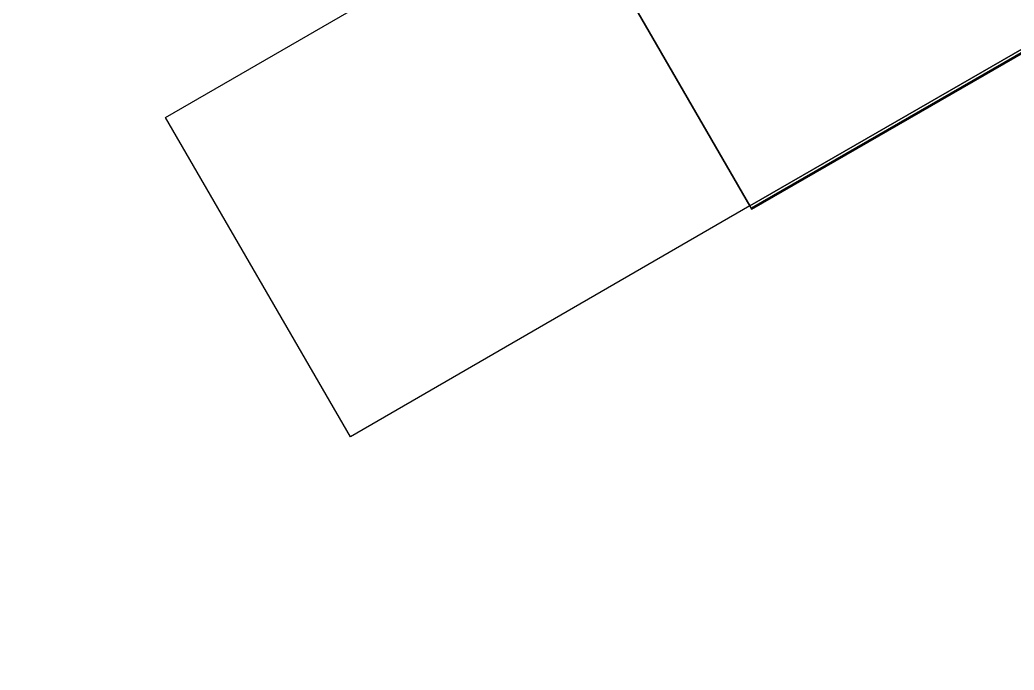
# Model space of a CAD drawing. Header units: inches. Extents: x 23 to 6400, y -2214 to 4412.
# Drawn here: x 701.1 to 765.7, y 111.4 to 153.7 of the extents above; entities that cross this region are included whole.
import ezdxf

# ---------------------------------------------------------------- set-up
doc = ezdxf.new("R2010")
doc.units = ezdxf.units.IN
doc.header["$LTSCALE"] = 96
doc.header["$MEASUREMENT"] = 0
doc.layers.add('A-FURN-EXIST', color=33, linetype='Continuous')

# ---------------------------------------------------------------- blocks, each defined once
blk = doc.blocks.new('A$C1C1D4BE0 (5)')
at = {"elevation": 27}
blk.add_lwpolyline([(351.7, 142.108), (372.475, 130.092), (387.495, 156.061), (366.72, 168.077)], close=True, dxfattribs=at)
at = {"invisible_edges": 15}
for points in [[(383.641, 177.452, 3.95), (383.477, 177.491, 3.95), (383.451, 177.535, 3.95)], [(383.653, 177.448, 5.2), (383.908, 177.448, 5.2), (384.276, 177.553, 5.2)], [(384.276, 177.553, 5.2), (383.828, 177.458, 5.2), (383.733, 177.458, 5.2)], [(384.111, 177.535, 3.95), (384.084, 177.491, 3.95), (383.92, 177.452, 3.95)], [(383.151, 176.312, 2.72), (383.151, 176.652, 1.499), (383.151, 176.142, 1.593)], [(383.214, 176.312, 2.72), (383.214, 176.142, 1.593), (383.214, 176.652, 1.499)], [(383.646, 176.93, 17.595), (383.646, 177.04, 16.758), (383.286, 177.075, 16.495)], [(383.638, 176.948, 16.732), (383.638, 176.834, 17.597), (383.286, 176.98, 16.483)], [(383.638, 176.457, 16.667), (383.286, 176.49, 16.418), (383.638, 176.343, 17.532)], [(383.641, 176.969, 3.95), (383.78, 176.845, 3.95), (383.477, 176.929, 3.95)], [(384.276, 176.868, 5.2), (383.908, 176.973, 5.2), (383.653, 176.973, 5.2)], [(383.733, 176.963, 5.2), (383.828, 176.963, 5.2), (384.276, 176.868, 5.2)], [(383.857, 176.865, 16.64), (383.894, 176.926, 16.648), (383.944, 176.926, 16.648)], [(383.944, 176.5, 16.592), (383.894, 176.5, 16.592), (383.857, 176.561, 16.6)], [(383.916, 176.93, 17.595), (384.276, 177.075, 16.495), (383.916, 177.04, 16.758)], [(384.085, 176.929, 3.95), (384.111, 176.886, 3.95), (383.92, 176.969, 3.95)], [(383.924, 176.834, 17.597), (383.924, 176.948, 16.732), (384.276, 176.98, 16.483)], [(383.924, 176.457, 16.667), (383.924, 176.343, 17.532), (384.276, 176.49, 16.418)], [(384.276, 176.49, 16.418), (383.924, 176.326, 17.659), (384.152, 169.038, 73.021)], [(384.282, 176.836, 16.636), (384.206, 176.926, 16.648), (384.256, 176.926, 16.648)], [(384.256, 176.5, 16.592), (384.206, 176.5, 16.592), (384.282, 176.589, 16.604)], [(384.338, 176.63, 1.464), (384.338, 176.142, 1.593), (384.338, 176.312, 2.72)], [(384.341, 176.608, 16.606), (384.442, 176.581, 16.603), (384.407, 176.546, 16.598)], [(384.407, 176.88, 16.642), (384.442, 176.845, 16.638), (384.398, 176.713, 16.62)], [(384.398, 176.713, 16.62), (384.475, 176.787, 16.63), (384.475, 176.638, 16.61)], [(384.401, 176.312, 2.72), (384.401, 176.142, 1.593), (384.401, 176.63, 1.464)], [(384.762, 176.457, 16.587), (384.642, 176.638, 16.61), (384.642, 176.787, 16.63)], [(384.762, 176.968, 16.654), (384.661, 177.004, 16.659), (384.681, 177.022, 16.661)], [(385.077, 177.032, 16.636), (385.077, 177.025, 16.621), (385.077, 176.977, 16.663)], [(385.078, 177.015, 16.66), (385.087, 177.005, 16.659), (385.077, 176.968, 16.654)], [(383.151, 176.154, 2.765), (383.151, 176.024, 1.593), (383.151, 175.783, 1.41)], [(383.151, 175.845, 2.198), (383.151, 176.042, 2.002), (383.151, 175.857, 2.484)], [(383.214, 175.783, 1.41), (383.214, 176.024, 1.593), (383.214, 176.154, 2.765)], [(383.263, 175.806, 3.261), (383.302, 175.845, 3.261), (383.302, 175.451, 3.261)], [(384.289, 175.806, 3.38), (383.302, 175.845, 3.38), (383.263, 175.806, 3.38)], [(383.646, 176.251, 17.506), (383.286, 176.396, 16.406), (383.646, 176.361, 16.669)], [(383.638, 176.326, 17.659), (383.286, 168.919, 73.922), (383.41, 168.956, 73.64)], [(383.41, 168.862, 73.628), (383.286, 168.825, 73.909), (383.646, 176.23, 17.66)], [(383.659, 176.25, 17.513), (383.659, 176.362, 16.661), (383.416, 176.192, 17.949)], [(383.57, 176.141, 17.619), (383.416, 176.331, 16.177), (383.624, 176.258, 16.728)], [(383.416, 167.794, 18.153), (383.416, 167.874, 18.153), (383.416, 176.134, 18.053)], [(383.416, 168.294, 18.153), (383.416, 168.374, 18.153), (383.416, 176.134, 18.053)], [(383.416, 168.794, 18.153), (383.416, 168.874, 18.153), (383.416, 176.134, 18.053)], [(383.416, 169.294, 18.153), (383.416, 169.374, 18.153), (383.416, 176.134, 18.053)], [(383.416, 169.794, 18.153), (383.416, 169.874, 18.153), (383.416, 176.134, 18.053)], [(383.416, 170.294, 18.153), (383.416, 170.374, 18.153), (383.416, 176.134, 18.053)], [(383.416, 170.794, 18.153), (383.416, 170.874, 18.153), (383.416, 176.134, 18.053)], [(383.416, 171.294, 18.153), (383.416, 171.374, 18.153), (383.416, 176.134, 18.053)], [(383.416, 171.794, 18.153), (383.416, 171.874, 18.153), (383.416, 176.134, 18.053)], [(383.416, 172.294, 18.153), (383.416, 172.374, 18.153), (383.416, 176.134, 18.053)], [(383.416, 172.794, 18.153), (383.416, 172.874, 18.153), (383.416, 176.134, 18.053)], [(383.416, 173.294, 18.153), (383.416, 173.374, 18.153), (383.416, 176.134, 18.053)], [(383.416, 173.794, 18.153), (383.416, 173.874, 18.153), (383.416, 176.134, 18.053)], [(383.416, 174.294, 18.153), (383.416, 174.374, 18.153), (383.416, 176.134, 18.053)], [(383.416, 174.794, 18.153), (383.416, 174.874, 18.153), (383.416, 176.134, 18.053)], [(383.416, 175.294, 18.153), (383.416, 175.374, 18.153), (383.416, 176.134, 18.053)], [(383.416, 175.874, 18.153), (383.416, 176.134, 18.053), (383.416, 175.794, 18.153)], [(383.703, 176.223, 17.717), (384.035, 168.944, 73.008), (383.434, 168.865, 73.603)], [(428.992, 176.387, 16.471), (429.426, 176.424, 16.189), (383.851, 176.387, 16.471)], [(383.851, 176.225, 17.704), (429.426, 176.192, 17.949), (428.992, 176.225, 17.704)], [(384.276, 176.396, 16.406), (384.152, 168.944, 73.008), (383.916, 176.23, 17.66)], [(384.276, 176.396, 16.406), (383.916, 176.251, 17.506), (383.916, 176.361, 16.669)], [(383.921, 176.371, 16.592), (383.921, 176.241, 17.583), (428.921, 176.371, 16.592)], [(428.921, 176.241, 17.583), (428.921, 176.371, 16.592), (383.921, 176.241, 17.583)], [(428.914, 176.127, 17.728), (429.426, 176.099, 17.937), (383.929, 176.127, 17.728)], [(429.426, 176.331, 16.177), (428.905, 176.297, 16.431), (383.938, 176.297, 16.431)], [(428.854, 176.27, 16.64), (383.992, 176.154, 17.522), (383.989, 176.27, 16.64)], [(428.854, 176.27, 16.64), (428.851, 176.154, 17.522), (383.992, 176.154, 17.522)], [(384.289, 175.806, 3.261), (384.25, 175.451, 3.261), (384.25, 175.845, 3.261)], [(384.338, 176.154, 2.765), (384.338, 176.024, 1.593), (384.338, 175.783, 1.41)], [(384.401, 175.783, 1.41), (384.401, 176.024, 1.593), (384.401, 176.154, 2.765)], [(384.401, 175.857, 2.484), (384.401, 176.042, 2.002), (384.401, 175.845, 2.198)], [(384.681, 176.403, 16.579), (384.661, 176.421, 16.582), (384.762, 176.457, 16.587)], [(385.077, 176.457, 16.587), (385.087, 176.42, 16.582), (385.078, 176.41, 16.58)], [(385.077, 176.43, 16.532), (385.077, 176.413, 16.545), (385.077, 176.457, 16.587)], [(383.302, 174.27, 3.261), (383.263, 174.31, 3.261), (383.302, 175.136, 3.261)], [(384.25, 175.136, 3.261), (384.289, 174.31, 3.261), (384.25, 174.27, 3.261)], [(383.263, 174.31, 3.38), (384.25, 174.27, 3.38), (384.289, 174.31, 3.38)], [(382.327, 170.063, 72.937), (382.327, 170.052, 72.909), (382.327, 169.794, 73.249)], [(382.39, 169.794, 73.304), (382.39, 170.052, 72.909), (382.39, 170.063, 72.937)], [(382.39, 170.049, 72.909), (382.39, 169.953, 72.963), (382.39, 170.06, 72.937)], [(382.39, 170.06, 72.937), (382.39, 169.918, 73.253), (382.39, 169.875, 73.579)], [(382.327, 169.883, 74.309), (382.327, 169.716, 73.541), (382.327, 169.206, 74.107)], [(382.327, 169.227, 74.185), (382.327, 169.673, 74.47), (382.327, 169.883, 74.309)], [(382.327, 169.717, 72.653), (382.327, 169.703, 72.647), (382.327, 169.794, 73.249)], [(382.327, 168.993, 74.05), (382.327, 169.659, 73.327), (382.327, 167.275, 72.425)], [(382.39, 169.906, 73.282), (382.39, 169.836, 73.4), (382.39, 169.869, 73.55)], [(382.39, 169.673, 74.47), (382.39, 169.173, 74.185), (382.39, 169.883, 74.309)], [(382.39, 169.159, 74.134), (382.39, 169.744, 73.493), (382.39, 169.883, 74.309)], [(382.39, 169.877, 74.325), (382.39, 169.81, 74.043), (382.39, 169.776, 74.2)], [(382.39, 169.877, 74.325), (382.39, 169.785, 74.263), (382.39, 169.867, 74.328)], [(382.39, 169.794, 73.304), (382.39, 169.703, 72.647), (382.39, 169.717, 72.653)], [(382.39, 169.697, 72.647), (382.39, 169.708, 72.78), (382.39, 169.716, 72.653)], [(382.39, 169.02, 74.097), (382.39, 167.831, 72.425), (382.39, 169.706, 73.354)], [(382.39, 169.41, 73.988), (382.39, 169.376, 74.014), (382.39, 169.466, 74.096)], [(382.39, 169.425, 74.408), (382.39, 169.321, 74.32), (382.39, 169.391, 74.433)], [(383.828, 169.41, 73.986), (384.276, 169.504, 73.999), (383.733, 169.41, 73.986)], [(384.681, 169.419, 74.412), (384.661, 169.401, 74.41), (384.762, 169.365, 74.405)], [(385.077, 169.365, 74.405), (385.087, 169.402, 74.41), (385.078, 169.412, 74.412)], [(382.327, 168.993, 74.05), (382.327, 167.275, 72.425), (382.327, 168.149, 74.27)], [(382.39, 168.923, 74.263), (382.39, 168.697, 74.342), (382.39, 169.194, 74.299)], [(382.39, 168.923, 74.263), (382.39, 169.194, 74.299), (382.39, 169.065, 74.229)], [(382.39, 169.02, 74.097), (382.39, 168.149, 74.27), (382.39, 167.831, 72.425)], [(382.39, 169.002, 72.565), (384.093, 168.952, 72.946), (393.077, 168.947, 72.98)], [(382.39, 169.002, 72.565), (393.077, 168.947, 72.98), (401.952, 168.947, 72.98)], [(382.39, 169.002, 72.565), (401.952, 168.947, 72.98), (410.827, 168.947, 72.98)], [(382.39, 169.002, 72.565), (383.42, 168.869, 73.578), (383.997, 168.939, 73.042)], [(382.39, 169.002, 72.565), (382.39, 168.914, 72.543), (382.39, 168.903, 72.551)], [(393.077, 168.931, 73.104), (383.517, 168.847, 73.745), (382.39, 168.784, 74.223)], [(393.077, 168.931, 73.104), (382.39, 168.784, 74.223), (401.952, 168.931, 73.104)], [(393.077, 168.848, 72.967), (384.093, 168.864, 72.851), (382.39, 168.903, 72.551)], [(393.077, 168.848, 72.967), (382.39, 168.903, 72.551), (401.952, 168.848, 72.967)], [(383.914, 168.84, 73.029), (383.379, 168.779, 73.494), (382.39, 168.903, 72.551)], [(393.077, 168.832, 73.091), (401.952, 168.832, 73.091), (382.39, 168.672, 74.308)], [(393.077, 168.832, 73.091), (382.39, 168.672, 74.308), (383.558, 168.738, 73.803)], [(410.827, 168.832, 73.091), (382.39, 168.672, 74.308), (401.952, 168.832, 73.091)], [(382.39, 168.697, 74.342), (382.39, 168.795, 74.25), (382.39, 168.672, 74.308)], [(383.536, 168.858, 73.661), (384.035, 168.935, 73.076), (384.276, 168.825, 73.909)], [(384.142, 168.928, 73.125), (383.552, 168.851, 73.709), (393.046, 168.932, 73.096)], [(393.046, 168.833, 73.083), (383.624, 168.747, 73.737), (384.183, 168.82, 73.183)], [(384.276, 168.825, 73.909), (383.828, 168.919, 73.922), (383.733, 168.919, 73.922)], [(383.857, 169.261, 74.392), (383.944, 169.323, 74.4), (383.894, 169.323, 74.4)], [(383.857, 168.958, 74.352), (383.894, 168.896, 74.344), (383.944, 168.896, 74.344)], [(384.282, 169.233, 74.388), (384.256, 169.323, 74.4), (384.206, 169.323, 74.4)], [(384.282, 168.986, 74.355), (384.206, 168.896, 74.344), (384.256, 168.896, 74.344)], [(384.442, 169.242, 74.389), (384.407, 169.277, 74.394), (384.341, 169.214, 74.385)], [(384.442, 168.977, 74.354), (384.341, 169.005, 74.358), (384.407, 168.942, 74.35)], [(384.475, 169.184, 74.382), (384.398, 169.11, 74.372), (384.475, 169.035, 74.362)], [(384.762, 169.365, 74.405), (384.642, 169.184, 74.382), (384.642, 169.035, 74.362)], [(384.762, 168.854, 74.338), (384.661, 168.818, 74.333), (384.681, 168.8, 74.331)], [(385.078, 168.807, 74.332), (385.087, 168.817, 74.333), (385.077, 168.854, 74.338)], [(401.952, 168.931, 73.104), (430.39, 168.784, 74.223), (410.827, 168.931, 73.104)], [(430.39, 168.903, 72.551), (410.827, 168.848, 72.967), (401.952, 168.848, 72.967)], [(382.39, 166.087, 74.098), (382.39, 165.4, 73.356), (382.39, 167.831, 72.425)], [(382.39, 166.087, 74.098), (382.39, 167.831, 72.425), (382.39, 166.959, 74.27)], [(382.327, 166.721, 72.474), (382.327, 166.114, 74.05), (382.327, 166.959, 74.27)], [(383.416, 167.294, 18.153), (383.416, 167.374, 18.153), (383.416, 159.034, 18.053)], [(383.416, 166.794, 18.153), (383.416, 166.874, 18.153), (383.416, 159.034, 18.053)], [(382.327, 166.721, 72.474), (382.327, 165.447, 73.328), (382.327, 166.114, 74.05)], [(382.385, 166.436, 74.308), (382.385, 166.312, 74.25), (382.385, 166.41, 74.342)], [(393.072, 166.275, 73.091), (383.553, 166.369, 73.803), (382.385, 166.436, 74.308)], [(393.072, 166.275, 73.091), (382.385, 166.436, 74.308), (401.947, 166.275, 73.091)], [(382.385, 166.204, 72.551), (383.374, 166.328, 73.494), (383.909, 166.267, 73.029)], [(393.072, 166.176, 73.104), (401.947, 166.176, 73.104), (382.385, 166.323, 74.223)], [(393.072, 166.176, 73.104), (382.385, 166.323, 74.223), (383.512, 166.261, 73.745)], [(410.822, 166.176, 73.104), (382.385, 166.323, 74.223), (401.947, 166.176, 73.104)], [(382.385, 166.204, 72.551), (384.088, 166.244, 72.851), (393.072, 166.259, 72.967)], [(382.385, 166.204, 72.551), (393.072, 166.259, 72.967), (401.947, 166.259, 72.967)], [(382.385, 166.204, 72.551), (401.947, 166.259, 72.967), (410.822, 166.259, 72.967)], [(383.992, 166.168, 73.042), (383.415, 166.239, 73.578), (382.385, 166.105, 72.565)], [(382.385, 166.114, 72.553), (382.385, 166.105, 72.565), (382.385, 166.204, 72.551)], [(382.385, 166.042, 74.229), (382.385, 165.913, 74.299), (382.385, 166.185, 74.263)], [(382.385, 166.185, 74.263), (382.385, 165.913, 74.299), (382.385, 165.716, 74.433)], [(393.072, 166.16, 72.98), (384.088, 166.155, 72.946), (382.385, 166.105, 72.565)], [(393.072, 166.16, 72.98), (382.385, 166.105, 72.565), (401.947, 166.16, 72.98)], [(383.286, 166.282, 73.909), (383.41, 166.244, 73.617), (383.971, 162.23, 43.128)], [(383.41, 166.15, 73.629), (383.286, 166.188, 73.922), (383.638, 158.781, 17.659)], [(383.416, 166.294, 18.153), (383.416, 166.374, 18.153), (383.416, 159.034, 18.053)], [(383.971, 162.23, 43.128), (383.434, 166.24, 73.592), (384.035, 166.162, 72.997)], [(384.276, 166.282, 73.909), (384.035, 166.171, 73.064), (383.536, 166.248, 73.65)], [(393.041, 166.175, 73.096), (383.547, 166.256, 73.709), (384.137, 166.179, 73.125)], [(384.178, 166.287, 73.183), (383.619, 166.36, 73.737), (393.041, 166.274, 73.083)], [(383.828, 166.188, 73.922), (384.276, 166.282, 73.909), (383.733, 166.188, 73.922)], [(383.959, 162.13, 43.094), (384.025, 166.072, 73.043), (383.828, 166.188, 73.922)], [(383.857, 166.149, 74.352), (383.944, 166.211, 74.344), (383.894, 166.211, 74.344)], [(384.161, 166.167, 73.031), (384.276, 166.282, 73.909), (384.146, 162.224, 43.082)], [(384.276, 166.188, 73.922), (384.161, 166.072, 73.043), (384.146, 162.13, 43.094)], [(384.282, 166.121, 74.355), (384.256, 166.211, 74.344), (384.206, 166.211, 74.344)], [(384.442, 166.13, 74.354), (384.407, 166.165, 74.35), (384.341, 166.102, 74.358)], [(384.762, 166.253, 74.338), (384.642, 166.072, 74.362), (384.642, 165.923, 74.382)], [(384.681, 166.307, 74.331), (384.661, 166.289, 74.333), (384.762, 166.253, 74.338)], [(385.077, 166.253, 74.338), (385.087, 166.29, 74.333), (385.078, 166.3, 74.332)], [(401.947, 166.275, 73.091), (430.385, 166.436, 74.308), (410.822, 166.275, 73.091)], [(430.385, 166.105, 72.565), (410.822, 166.16, 72.98), (401.947, 166.16, 72.98)], [(382.327, 165.901, 74.108), (382.327, 165.39, 73.542), (382.327, 165.224, 74.31)], [(382.327, 165.435, 74.471), (382.327, 165.88, 74.186), (382.327, 165.224, 74.31)], [(382.385, 165.716, 74.433), (382.385, 165.787, 74.32), (382.385, 165.682, 74.408)], [(382.385, 165.641, 74.096), (382.385, 165.731, 74.014), (382.385, 165.697, 73.988)], [(382.39, 165.224, 74.31), (382.39, 165.363, 73.495), (382.39, 165.948, 74.135)], [(382.39, 165.934, 74.186), (382.39, 165.435, 74.471), (382.39, 165.224, 74.31)], [(383.416, 165.794, 18.153), (383.416, 165.874, 18.153), (383.416, 159.034, 18.053)], [(384.276, 165.603, 73.999), (383.828, 165.697, 73.986), (383.733, 165.697, 73.986)], [(383.857, 165.846, 74.392), (383.894, 165.784, 74.4), (383.944, 165.784, 74.4)], [(384.282, 165.874, 74.388), (384.206, 165.784, 74.4), (384.256, 165.784, 74.4)], [(384.442, 165.865, 74.389), (384.341, 165.893, 74.385), (384.407, 165.83, 74.394)], [(384.475, 166.072, 74.362), (384.398, 165.998, 74.372), (384.475, 165.923, 74.382)], [(384.762, 165.742, 74.405), (384.661, 165.706, 74.41), (384.681, 165.688, 74.412)], [(385.078, 165.695, 74.412), (385.087, 165.705, 74.41), (385.077, 165.742, 74.405)], [(382.327, 165.39, 73.271), (382.327, 165.403, 72.648), (382.327, 165.389, 72.654)], [(382.327, 165.312, 73.25), (382.327, 165.055, 72.911), (382.327, 165.043, 72.938)], [(382.385, 165.392, 72.653), (382.385, 165.399, 72.78), (382.385, 165.41, 72.647)], [(382.385, 165.23, 74.325), (382.385, 165.331, 74.2), (382.385, 165.297, 74.043)], [(382.385, 165.23, 74.325), (382.385, 165.24, 74.328), (382.385, 165.323, 74.263)], [(382.385, 165.272, 73.4), (382.385, 165.202, 73.282), (382.385, 165.239, 73.55)], [(382.385, 165.233, 73.579), (382.385, 165.19, 73.253), (382.385, 165.047, 72.937)], [(382.385, 165.047, 72.937), (382.385, 165.154, 72.963), (382.385, 165.059, 72.909)], [(382.39, 165.389, 72.654), (382.39, 165.403, 72.648), (382.39, 165.312, 73.305)], [(382.39, 165.043, 72.938), (382.39, 165.055, 72.911), (382.39, 165.312, 73.305)], [(383.416, 165.294, 18.153), (383.416, 165.374, 18.153), (383.416, 159.034, 18.053)], [(383.416, 164.794, 18.153), (383.416, 164.874, 18.153), (383.416, 159.034, 18.053)], [(383.416, 164.294, 18.153), (383.416, 164.374, 18.153), (383.416, 159.034, 18.053)], [(383.416, 163.794, 18.153), (383.416, 163.874, 18.153), (383.416, 159.034, 18.053)], [(383.416, 163.294, 18.153), (383.416, 163.374, 18.153), (383.416, 159.034, 18.053)], [(383.416, 162.794, 18.153), (383.416, 162.874, 18.153), (383.416, 159.034, 18.053)], [(383.416, 162.294, 18.153), (383.416, 162.374, 18.153), (383.416, 159.034, 18.053)], [(383.959, 162.224, 43.082), (383.625, 158.867, 17.583), (383.286, 158.712, 16.406)], [(383.416, 161.794, 18.153), (383.416, 161.874, 18.153), (383.416, 159.034, 18.053)], [(384.133, 162.123, 43.048), (383.924, 158.781, 17.659), (384.276, 158.618, 16.418)], [(384.276, 158.712, 16.406), (383.937, 158.867, 17.583), (384.133, 162.218, 43.035)], [(383.416, 161.294, 18.153), (383.416, 161.374, 18.153), (383.416, 159.034, 18.053)], [(383.416, 160.794, 18.153), (383.416, 160.874, 18.153), (383.416, 159.034, 18.053)], [(383.416, 160.294, 18.153), (383.416, 160.374, 18.153), (383.416, 159.034, 18.053)], [(383.416, 159.794, 18.153), (383.416, 159.874, 18.153), (383.416, 159.034, 18.053)], [(383.416, 159.294, 18.153), (383.416, 159.374, 18.153), (383.416, 159.034, 18.053)], [(383.646, 158.857, 17.506), (383.646, 158.746, 16.669), (383.286, 158.712, 16.406)], [(383.638, 158.65, 16.667), (383.638, 158.764, 17.532), (383.286, 158.618, 16.418)], [(383.624, 158.849, 16.728), (383.416, 158.776, 16.177), (383.57, 158.966, 17.619)], [(383.659, 158.745, 16.661), (383.659, 158.858, 17.513), (383.416, 158.915, 17.949)], [(428.992, 158.883, 17.704), (429.426, 158.915, 17.949), (383.851, 158.883, 17.704)], [(428.992, 158.72, 16.471), (383.851, 158.72, 16.471), (429.426, 158.683, 16.189)], [(383.857, 158.546, 16.6), (383.894, 158.608, 16.592), (383.944, 158.608, 16.592)], [(383.916, 158.746, 16.669), (383.916, 158.857, 17.506), (384.276, 158.712, 16.406)], [(383.921, 158.867, 17.583), (383.921, 158.736, 16.592), (428.921, 158.867, 17.583)], [(428.921, 158.736, 16.592), (428.921, 158.867, 17.583), (383.921, 158.736, 16.592)], [(383.924, 158.764, 17.532), (383.924, 158.65, 16.667), (384.276, 158.618, 16.418)], [(429.426, 159.008, 17.937), (428.914, 158.981, 17.728), (383.929, 158.981, 17.728)], [(383.938, 158.81, 16.431), (428.905, 158.81, 16.431), (429.426, 158.776, 16.177)], [(383.992, 158.954, 17.522), (428.854, 158.837, 16.64), (383.989, 158.837, 16.64)], [(383.992, 158.954, 17.522), (428.851, 158.954, 17.522), (428.854, 158.837, 16.64)], [(384.282, 158.518, 16.604), (384.206, 158.608, 16.592), (384.256, 158.608, 16.592)], [(384.407, 158.562, 16.598), (384.442, 158.527, 16.603), (384.398, 158.395, 16.62)], [(384.398, 158.395, 16.62), (384.475, 158.469, 16.61), (384.475, 158.32, 16.63)], [(384.762, 158.139, 16.654), (384.642, 158.32, 16.63), (384.642, 158.469, 16.61)], [(384.762, 158.65, 16.587), (384.661, 158.686, 16.582), (384.681, 158.704, 16.579)], [(385.078, 158.697, 16.58), (385.087, 158.687, 16.582), (385.077, 158.65, 16.587)], [(385.087, 158.65, 16.587), (385.087, 158.695, 16.545), (385.087, 158.678, 16.532)], [(385.087, 158.65, 16.587), (385.087, 158.678, 16.532), (385.087, 158.082, 16.621)], [(383.638, 158.16, 16.732), (383.286, 158.127, 16.483), (383.638, 158.273, 17.597)], [(383.646, 158.177, 17.595), (383.286, 158.033, 16.495), (383.646, 158.067, 16.758)], [(383.641, 158.139, 3.95), (383.477, 158.178, 3.95), (383.451, 158.222, 3.95)], [(383.653, 158.134, 5.2), (383.908, 158.134, 5.2), (384.276, 158.239, 5.2)], [(383.733, 158.144, 5.2), (384.276, 158.239, 5.2), (383.828, 158.144, 5.2)], [(383.944, 158.181, 16.648), (383.894, 158.181, 16.648), (383.857, 158.243, 16.64)], [(383.916, 158.177, 17.595), (383.916, 158.067, 16.758), (384.276, 158.033, 16.495)], [(384.111, 158.222, 3.95), (384.084, 158.178, 3.95), (383.92, 158.139, 3.95)], [(383.924, 158.16, 16.732), (383.924, 158.273, 17.597), (384.276, 158.127, 16.483)], [(384.256, 158.181, 16.648), (384.206, 158.181, 16.648), (384.282, 158.271, 16.636)], [(384.341, 158.29, 16.634), (384.442, 158.262, 16.638), (384.407, 158.227, 16.642)], [(384.681, 158.085, 16.661), (384.661, 158.103, 16.659), (384.762, 158.139, 16.654)], [(385.077, 158.139, 16.654), (385.087, 158.102, 16.659), (385.078, 158.092, 16.66)], [(385.087, 158.082, 16.621), (385.087, 158.075, 16.636), (385.087, 158.13, 16.663)], [(383.151, 156.999, 2.72), (383.151, 157.339, 1.499), (383.151, 156.829, 1.593)], [(383.214, 156.999, 2.72), (383.214, 156.829, 1.593), (383.214, 157.339, 1.499)], [(383.641, 157.655, 3.95), (383.78, 157.532, 3.95), (383.477, 157.616, 3.95)], [(384.276, 157.554, 5.2), (383.908, 157.659, 5.2), (383.653, 157.659, 5.2)], [(383.733, 157.649, 5.2), (383.828, 157.649, 5.2), (384.276, 157.554, 5.2)], [(384.085, 157.616, 3.95), (384.111, 157.572, 3.95), (383.92, 157.655, 3.95)], [(384.338, 157.317, 1.464), (384.338, 156.829, 1.593), (384.338, 156.999, 2.72)], [(384.401, 156.999, 2.72), (384.401, 156.829, 1.593), (384.401, 157.317, 1.464)], [(383.151, 156.841, 2.765), (383.151, 156.711, 1.593), (383.151, 156.47, 1.41)], [(383.151, 156.532, 2.198), (383.151, 156.728, 2.002), (383.151, 156.544, 2.484)], [(383.214, 156.47, 1.41), (383.214, 156.711, 1.593), (383.214, 156.841, 2.765)], [(384.289, 156.492, 3.38), (383.302, 156.532, 3.38), (383.263, 156.492, 3.38)], [(383.263, 156.492, 3.261), (383.302, 156.532, 3.261), (383.302, 156.138, 3.261)], [(384.289, 156.492, 3.261), (384.25, 156.138, 3.261), (384.25, 156.532, 3.261)], [(384.338, 156.841, 2.765), (384.338, 156.711, 1.593), (384.338, 156.47, 1.41)], [(384.401, 156.47, 1.41), (384.401, 156.711, 1.593), (384.401, 156.841, 2.765)], [(384.401, 156.544, 2.484), (384.401, 156.728, 2.002), (384.401, 156.532, 2.198)], [(383.302, 154.957, 3.261), (383.263, 154.996, 3.261), (383.302, 155.822, 3.261)], [(384.25, 155.822, 3.261), (384.289, 154.996, 3.261), (384.25, 154.957, 3.261)], [(383.263, 154.996, 3.38), (384.25, 154.957, 3.38), (384.289, 154.996, 3.38)]]:
    blk.add_3dface(points, dxfattribs=at)
at = {"color": 0, "flags": 1}
for tag, p, height, rotation in [('CAPPN', (246.566, 175.112, 27.25), 0.001, 180), ('CAPMG', (246.566, 175.112, 27.25), 0.001, 180), ('CAPMC', (246.566, 175.112, 27.25), 0.001, 180), ('CAPQT', (246.566, 175.112, 27.25), 0.001, 180), ('CAPDH', (246.566, 175.112, 27.25), 0.001, 180), ('CAPGC', (246.566, 175.112, 27.25), 0.001, 180), ('CAPPN', (345.797, 144.907, 28.25), 0.001, 239.73323), ('CAPMG', (345.797, 144.907, 28.25), 0.001, 239.73323), ('CAPMC', (345.797, 144.907, 28.25), 0.001, 239.73323), ('CAPDH', (345.797, 144.907, 28.25), 0.001, 239.73323), ('CAPGC', (345.797, 144.907, 28.25), 0.001, 239.73323), ('CAPQT', (345.797, 144.907, 28.25), 0.001, 239.73323), ('CAPPN', (246.566, 103.112, 27.25), 0.001, 180), ('CAPMG', (246.566, 103.112, 27.25), 0.001, 180), ('CAPMC', (246.566, 103.112, 27.25), 0.001, 180), ('CAPQT', (246.566, 103.112, 27.25), 0.001, 180), ('CAPDH', (246.566, 103.112, 27.25), 0.001, 180), ('CAPGC', (246.566, 103.112, 27.25), 0.001, 180), ('CAPTG', (272.889, 103.264), 2.5, 180), ('CAPPN', (272.889, 103.264), 0.001, 180), ('CAPMG', (272.889, 103.264), 0.001, 180), ('CAPMC', (272.889, 103.264), 0.001, 180), ('CAPQT', (272.889, 103.264), 0.001, 180), ('CAPDH', (272.889, 103.264), 0.001, 180), ('CAPGC', (272.889, 103.264), 0.001, 180), ('CAPPN', (246.566, 95.647, -27.25), 0.001, 270), ('CAPMG', (246.566, 95.647, -27.25), 0.001, 270), ('CAPMC', (246.566, 95.647, -27.25), 0.001, 270), ('CAPQT', (246.566, 95.647, -27.25), 0.001, 270), ('CAPDH', (246.566, 95.647, -27.25), 0.001, 270), ('CAPGC', (246.566, 95.647, -27.25), 0.001, 270), ('CAPPN', (351.907, 58.005, 28.25), 0.001, 120), ('CAPMG', (351.907, 58.005, 28.25), 0.001, 120), ('CAPMC', (351.907, 58.005, 28.25), 0.001, 120), ('CAPQT', (351.907, 58.005, 28.25), 0.001, 120), ('CAPDH', (351.907, 58.005, 28.25), 0.001, 120), ('CAPGC', (351.907, 58.005, 28.25), 0.001, 120), ('CAPPN', (364.149, 37.203), 0.001, 120.80365), ('CAPMG', (364.149, 37.203), 0.001, 120.80365), ('CAPMC', (364.149, 37.203), 0.001, 120.80365), ('CAPQT', (364.149, 37.203), 0.001, 120.80365), ('CAPDH', (364.149, 37.203), 0.001, 120.80365), ('CAPGC', (364.149, 37.203), 0.001, 120.80365), ('CAPPN', (358.55, 33.971), 0.001, 119.19635), ('CAPMG', (358.55, 33.971), 0.001, 119.19635), ('CAPMC', (358.55, 33.971), 0.001, 119.19635), ('CAPDH', (358.55, 33.971), 0.001, 119.19635), ('CAPGC', (358.55, 33.971), 0.001, 119.19635), ('CAPQT', (358.55, 33.971), 0.001, 119.19635)]:
    blk.add_attdef(tag, p, '', height=height, rotation=rotation, dxfattribs=at)
for tag, p, height in [('CAPTG', (249.083, 96.112), 2.5), ('CAPTG', (273.083, 96.112, 28.25), 2.5), ('CAPPN', (249.083, 96.112), 0.001), ('CAPMG', (249.083, 96.112), 0.001), ('CAPMC', (249.083, 96.112), 0.001), ('CAPQT', (249.083, 96.112), 0.001), ('CAPDH', (249.083, 96.112), 0.001), ('CAPGC', (249.083, 96.112), 0.001), ('CAPPN', (273.083, 96.112, 28.25), 0.001), ('CAPMG', (273.083, 96.112, 28.25), 0.001), ('CAPMC', (273.083, 96.112, 28.25), 0.001), ('CAPQT', (273.083, 96.112, 28.25), 0.001), ('CAPDH', (273.083, 96.112, 28.25), 0.001), ('CAPGC', (273.083, 96.112, 28.25), 0.001)]:
    blk.add_attdef(tag, p, '', height=height, dxfattribs=at)
at = {"color": 0}
mesh = blk.add_polyface(dxfattribs=at)
corners = [(372.692, 70.005, 28), (372.629, 69.968, 28.177), (372.629, 69.968, 27.073), (372.692, 70.005, 27.25), (372.476, 69.88, 27), (372.476, 69.88, 28.25), (357.962, 95.882, 28), (358.846, 93.986, 28), (358.846, 93.986, 27.25), (357.962, 95.882, 27.25), (357.421, 97.902, 28), (357.421, 97.902, 27.25), (357.239, 99.986, 27.25), (357.239, 99.986, 28), (357.421, 102.07, 27.25), (357.421, 102.07, 28), (357.962, 104.09, 27.25), (357.962, 104.09, 28), (358.846, 105.986, 27.25), (358.846, 105.986, 28), (372.628, 130.004, 28.177), (372.628, 130.004, 27.073), (372.475, 130.092, 27), (372.475, 130.092, 28.25), (372.692, 129.967, 28), (372.692, 129.967, 27.25), (352.232, 141.78, 28), (352.295, 141.743, 28.177), (352.295, 141.743, 27.073), (352.232, 141.78, 27.25), (352.448, 141.655, 27), (352.448, 141.655, 28.25), (328.612, 100.507, 28), (328.748, 101.012, 28), (328.748, 101.012, 27.25), (328.612, 100.507, 27.25), (328.567, 99.986, 28), (328.567, 99.986, 27.25), (328.612, 99.465, 27.25), (328.612, 99.465, 28), (328.748, 98.96, 27.25), (328.748, 98.96, 28), (328.969, 98.486, 27.25), (328.969, 98.486, 28), (328.969, 101.486, 28), (328.969, 101.486, 27.25), (352.296, 58.229, 28.177), (352.296, 58.229, 27.073), (352.449, 58.317, 27), (352.449, 58.317, 28.25), (352.232, 58.192, 28), (352.232, 58.192, 27.25), (328.64, 99.986, 27.073), (328.684, 99.478, 27.073), (328.816, 98.985, 27.073), (329.032, 98.523, 27.073), (328.684, 100.494, 27.073), (328.816, 100.987, 27.073), (329.032, 101.45, 27.073), (357.166, 99.986, 27.073), (357.349, 102.083, 27.073), (357.894, 104.115, 27.073), (358.783, 106.023, 27.073), (357.894, 95.857, 27.073), (357.349, 97.89, 27.073), (358.783, 93.95, 27.073), (328.817, 99.986, 27), (328.858, 99.509, 27), (328.983, 99.046, 27), (329.185, 98.611, 27), (328.858, 100.464, 27), (328.983, 100.927, 27), (329.185, 101.361, 27), (357.728, 104.176, 27), (357.175, 102.113, 27), (358.63, 106.111, 27), (356.989, 99.986, 27), (357.175, 97.859, 27), (357.728, 95.796, 27), (358.63, 93.861, 27), (328.816, 100.987, 28.177), (329.032, 101.45, 28.177), (328.684, 100.494, 28.177), (328.64, 99.986, 28.177), (328.684, 99.478, 28.177), (328.816, 98.985, 28.177), (329.032, 98.523, 28.177), (357.349, 102.083, 28.177), (357.894, 104.115, 28.177), (357.166, 99.986, 28.177), (358.783, 106.023, 28.177), (357.894, 95.857, 28.177), (357.349, 97.89, 28.177), (358.783, 93.95, 28.177), (328.858, 99.509, 28.25), (328.817, 99.986, 28.25), (328.983, 99.046, 28.25), (329.185, 98.611, 28.25), (328.983, 100.927, 28.25), (329.185, 101.361, 28.25), (328.858, 100.464, 28.25), (357.728, 104.176, 28.25), (357.175, 102.113, 28.25), (358.63, 106.111, 28.25), (356.989, 99.986, 28.25), (357.728, 95.796, 28.25), (357.175, 97.859, 28.25), (358.63, 93.861, 28.25)]
mesh.append_faces([[corners[k] for k in face] for face in [(6, 7, 8, 9), (10, 6, 9, 11), (10, 11, 12, 13), (13, 12, 14, 15), (15, 14, 16, 17), (17, 16, 18, 19), (0, 3, 8, 7), (18, 25, 24, 19), (32, 33, 34, 35), (36, 32, 35, 37), (36, 37, 38, 39), (39, 38, 40, 41), (41, 40, 42, 43), (33, 44, 45, 34), (42, 51, 50, 43), (26, 29, 45, 44), (38, 37, 52, 53), (40, 38, 53, 54), (42, 40, 54, 55), (37, 35, 56, 52), (35, 34, 57, 56), (34, 45, 58, 57), (42, 55, 47, 51), (14, 12, 59, 60), (16, 14, 60, 61), (18, 16, 61, 62), (11, 9, 63, 64), (9, 8, 65, 63), (11, 64, 59, 12), (2, 65, 8, 3), (18, 62, 21, 25), (28, 58, 45, 29), (53, 52, 66, 67), (54, 53, 67, 68), (55, 54, 68, 69), (52, 56, 70, 66), (56, 57, 71, 70), (57, 58, 72, 71), (55, 69, 48, 47), (73, 61, 60, 74), (61, 73, 75, 62), (60, 59, 76, 74), (77, 64, 63, 78), (78, 63, 65, 79), (64, 77, 76, 59), (4, 79, 65, 2), (62, 75, 22, 21), (30, 72, 58, 28), (80, 81, 44, 33), (82, 80, 33, 32), (83, 82, 32, 36), (84, 83, 36, 39), (85, 84, 39, 41), (86, 85, 41, 43), (46, 86, 43, 50), (87, 15, 17, 88), (89, 13, 15, 87), (88, 17, 19, 90), (91, 6, 10, 92), (91, 93, 7, 6), (92, 10, 13, 89), (7, 93, 1, 0), (20, 90, 19, 24), (44, 81, 27, 26), (94, 95, 83, 84), (96, 94, 84, 85), (97, 96, 85, 86), (98, 99, 81, 80), (100, 98, 80, 82), (95, 100, 82, 83), (49, 97, 86, 46), (88, 101, 102, 87), (101, 88, 90, 103), (104, 89, 87, 102), (105, 91, 92, 106), (105, 107, 93, 91), (106, 92, 89, 104), (93, 107, 5, 1), (23, 103, 90, 20), (81, 99, 31, 27)]], dxfattribs={"color": 0})
mesh.append_faces([[corners[k] for k in face] for face in [(21, 20, 24, 25), (47, 46, 50, 51)]], dxfattribs={"vtx0": -1, "color": 0})
mesh.append_faces([[corners[k] for k in face] for face in [(20, 21, 22, 23), (23, 22, 30, 31), (46, 47, 48, 49)]], dxfattribs={"vtx0": -1, "vtx2": -1, "color": 0})
mesh.append_faces([[corners[k] for k in face] for face in [(0, 1, 2, 3), (26, 27, 28, 29)]], dxfattribs={"vtx1": -1, "color": 0})
mesh.append_faces([[corners[k] for k in face] for face in [(4, 2, 1, 5), (30, 28, 27, 31), (48, 4, 5, 49)]], dxfattribs={"vtx1": -1, "vtx3": -1, "color": 0})
mesh = blk.add_polyface(dxfattribs=at)
corners = [(358.63, 106.111, 27), (329.185, 101.361, 27), (352.448, 141.655, 27), (372.475, 130.092, 27), (328.817, 99.986, 27), (356.989, 99.986, 27), (357.175, 97.859, 27), (328.858, 99.509, 27), (357.728, 95.796, 27), (328.983, 99.046, 27), (358.63, 93.861, 27), (329.185, 98.611, 27), (352.449, 58.317, 27), (372.476, 69.88, 27), (328.858, 100.464, 27), (357.175, 102.113, 27), (328.983, 100.927, 27), (357.728, 104.176, 27)]
mesh.append_faces([[corners[k] for k in face] for face in [(0, 1, 2, 3)]], dxfattribs={"vtx0": -1, "color": 0})
mesh.append_faces([[corners[k] for k in face] for face in [(4, 5, 6, 7), (8, 9, 7, 6), (9, 8, 10, 11), (5, 4, 14, 15), (15, 14, 16, 17), (1, 0, 17, 16)]], dxfattribs={"vtx0": -1, "vtx2": -1, "color": 0})
mesh.append_faces([[corners[k] for k in face] for face in [(12, 11, 10, 13)]], dxfattribs={"vtx1": -1, "color": 0})
mesh = blk.add_polyface(dxfattribs=at)
corners = [(329.185, 101.361, 28.25), (358.63, 106.111, 28.25), (372.475, 130.092, 28.25), (352.448, 141.655, 28.25), (357.728, 104.176, 28.25), (328.983, 100.927, 28.25), (328.858, 100.464, 28.25), (357.175, 102.113, 28.25), (357.175, 97.859, 28.25), (356.989, 99.986, 28.25), (328.817, 99.986, 28.25), (328.858, 99.509, 28.25), (328.983, 99.046, 28.25), (357.728, 95.796, 28.25), (358.63, 93.861, 28.25), (329.185, 98.611, 28.25), (372.476, 69.88, 28.25), (352.449, 58.317, 28.25)]
mesh.append_faces([[corners[k] for k in face] for face in [(0, 1, 2, 3)]], dxfattribs={"vtx0": -1, "color": 0})
mesh.append_faces([[corners[k] for k in face] for face in [(16, 14, 15, 17)]], dxfattribs={"vtx1": -1, "color": 0})
mesh.append_faces([[corners[k] for k in face] for face in [(4, 1, 0, 5), (5, 6, 7, 4), (8, 9, 10, 11), (11, 12, 13, 8), (14, 13, 12, 15), (6, 10, 9, 7)]], dxfattribs={"vtx1": -1, "vtx3": -1, "color": 0})

msp = doc.modelspace()

# ---------------------------------------------------------------- block references
at = {"layer": 'A-FURN-EXIST', "xscale": -1, "rotation": 90}
msp.add_blockref('A$C1C1D4BE0 (5)', (878.608, 514.035), dxfattribs=at)

doc.saveas('drawing.dxf')
